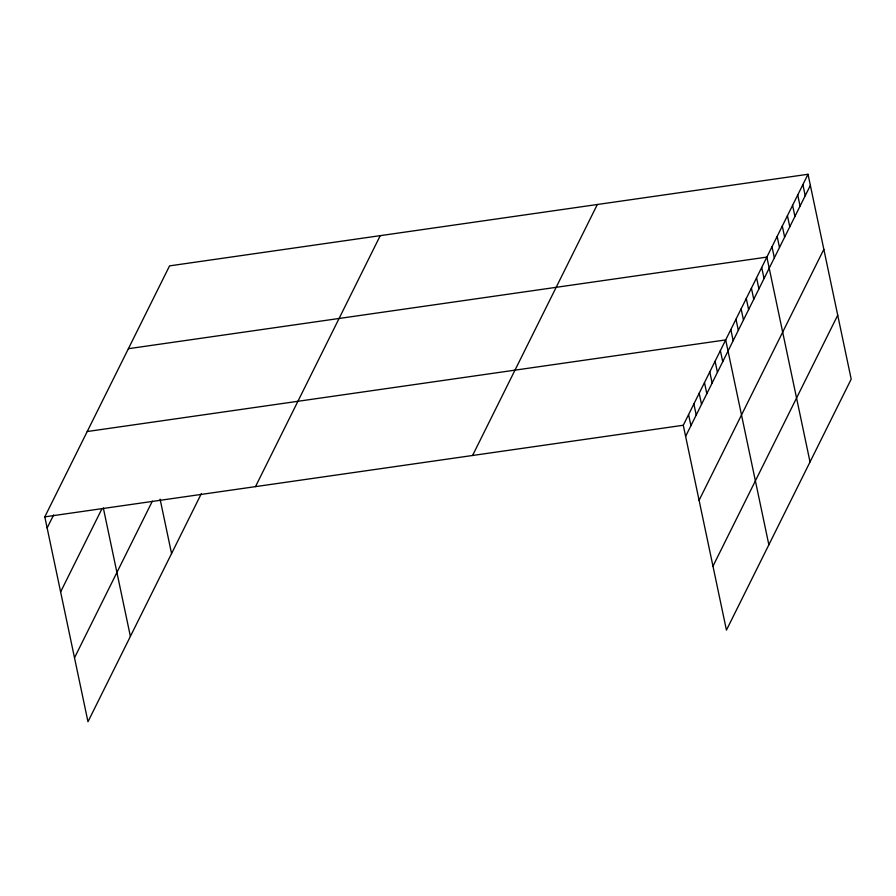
<?xml version="1.0" encoding="UTF-8"?>
<svg xmlns="http://www.w3.org/2000/svg" width="896" height="896" viewBox="0 0 896 896"><rect width="100%" height="100%" fill="white"/><g stroke="black" fill="none" stroke-linecap="round" stroke-linejoin="round"><path stroke-width="1.34" d="M201.286 493.752L87.976 721.728L44.8 516.858L169.557 265.877L808.024 174.272L851.2 379.142L726.443 630.123L683.278 425.253L808.024 174.272M47.141 527.968L53.626 514.931M60.614 591.909L101.853 508.939M74.502 657.787L152.365 501.133M255.494 486.629L380.251 235.648M472.573 455.482L597.33 204.512M685.619 436.363L810.365 185.382M699.093 500.304L823.838 249.323M712.97 566.182L837.726 315.202M128.386 348.701L766.864 257.096L810.029 461.966M87.214 431.525L725.693 339.92L768.858 544.79M44.8 516.858L683.278 425.253M802.883 184.632L805.224 195.742M797.731 194.981L800.072 206.091M792.59 205.341L794.931 216.44M787.438 215.69L789.779 226.8M782.298 226.038L784.638 237.149M777.157 236.398L779.498 247.498M772.005 246.747L774.346 257.858M761.712 267.456L764.053 278.555M756.571 277.805L758.912 288.915M751.419 288.154L753.76 299.264M746.278 298.514L748.619 309.613M741.126 308.862L743.467 319.973M735.986 319.211L738.326 330.322M730.834 329.571L733.174 340.67M720.384 350.582L722.725 361.693M715.086 361.256L717.427 372.366M709.789 371.918L712.13 383.029M704.48 382.592L706.821 393.691M699.182 393.254L701.523 404.365M693.874 403.917L696.214 415.027M688.576 414.59L690.917 425.69M160.093 499.15L171.562 553.571M103.32 507.92L130.39 636.395"/></g></svg>
